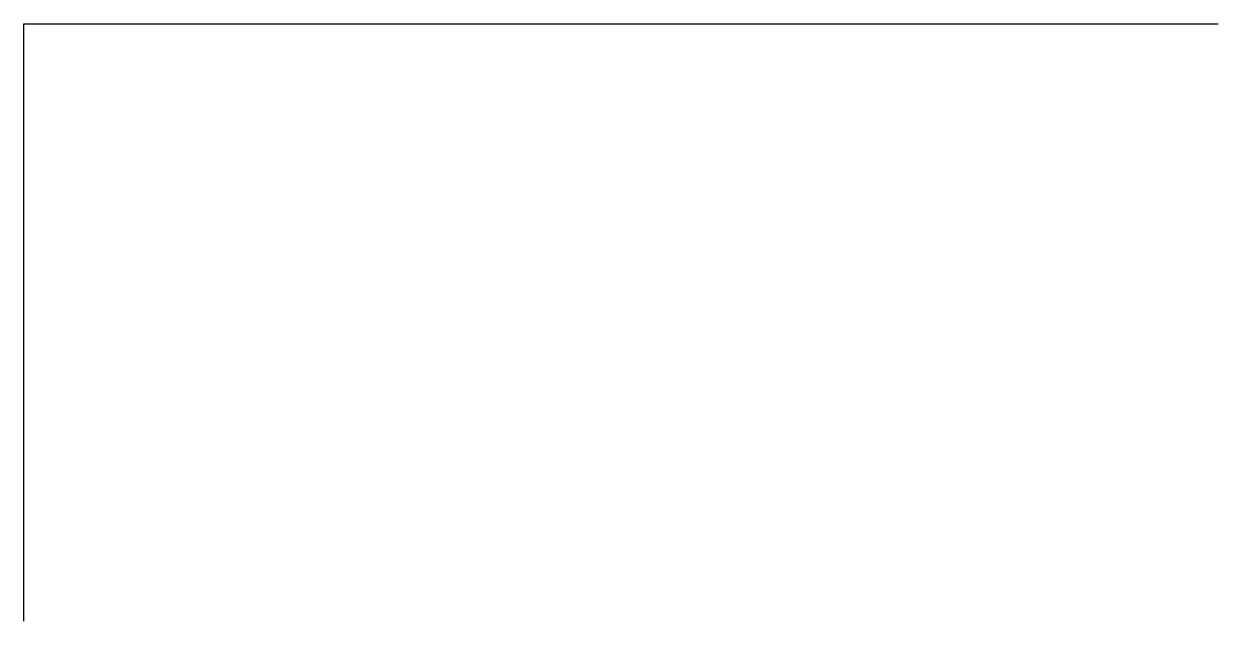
# Model space of a CAD drawing. Header units: millimetres. Extents: x -4 to 8, y 18 to 24.
import ezdxf

# ---------------------------------------------------------------- set-up
doc = ezdxf.new("R2010")
doc.units = ezdxf.units.MM

# ---------------------------------------------------------------- blocks, each defined once
blk = doc.blocks.new('B0', base_point=(1, -2, 3))
blk.add_polyline3d([(0, 0, 1), (3, 0, 2), (3, 4, 7)])

msp = doc.modelspace()

# ---------------------------------------------------------------- block references
at = {"extrusion": (0, 0, -1), "xscale": 2, "yscale": 3, "zscale": 4, "rotation": 90}
msp.add_blockref('B0', (10, 20, 30), dxfattribs=at)

doc.saveas('drawing.dxf')
